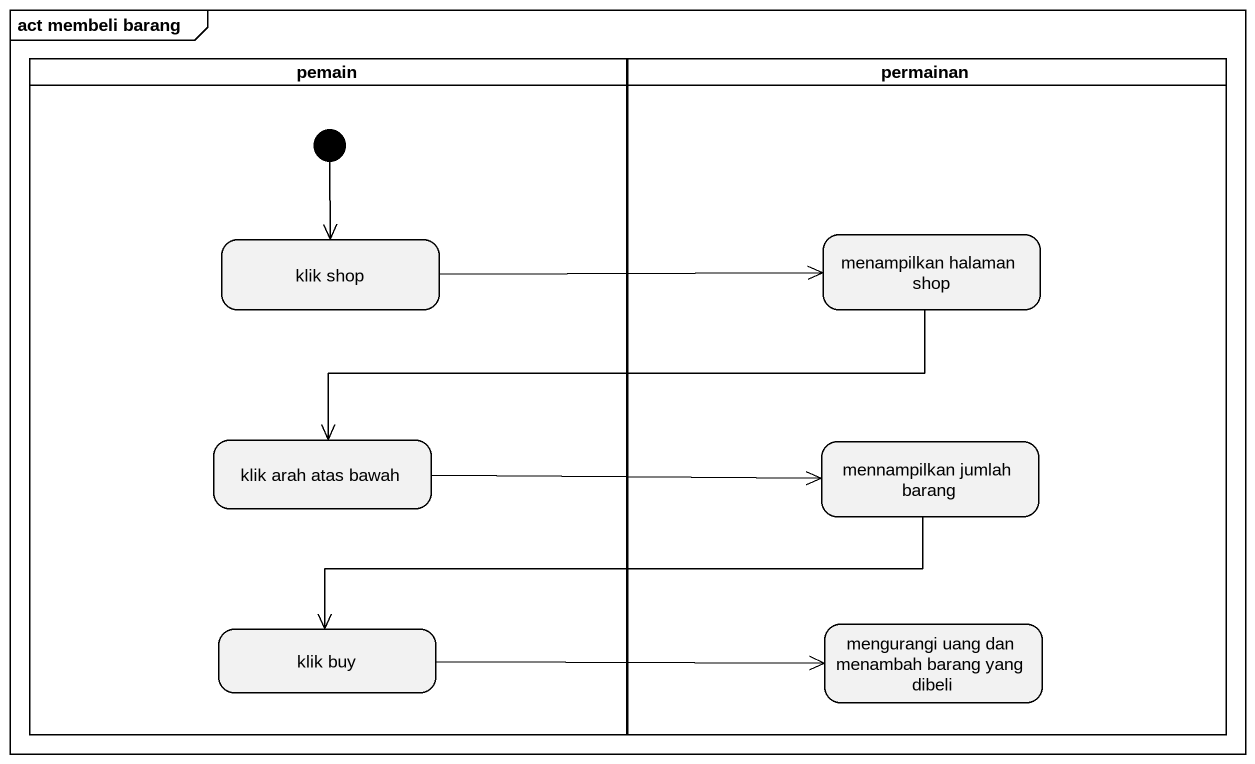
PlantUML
@startuml
mainframe act membeli barang
hide empty description
state pemain <<partition>> {
  state "klik shop" as klik_shop
  state "klik arah atas bawah" as klik_arah_atas_bawah
  state "klik buy" as klik_buy
  [*] --> klik_shop
}
state permainan <<partition>> {
  state "menampilkan halaman shop" as menampilkan_halaman_shop
  state "mennampilkan jumlah barang" as mennampilkan_jumlah_barang
  state "mengurangi uang dan menambah barang yang dibeli" as mengurangi_uang_dan
}
klik_shop -right-> menampilkan_halaman_shop
menampilkan_halaman_shop -left-> klik_arah_atas_bawah
klik_arah_atas_bawah -right-> mennampilkan_jumlah_barang
mennampilkan_jumlah_barang -left-> klik_buy
klik_buy -right-> mengurangi_uang_dan
@enduml
